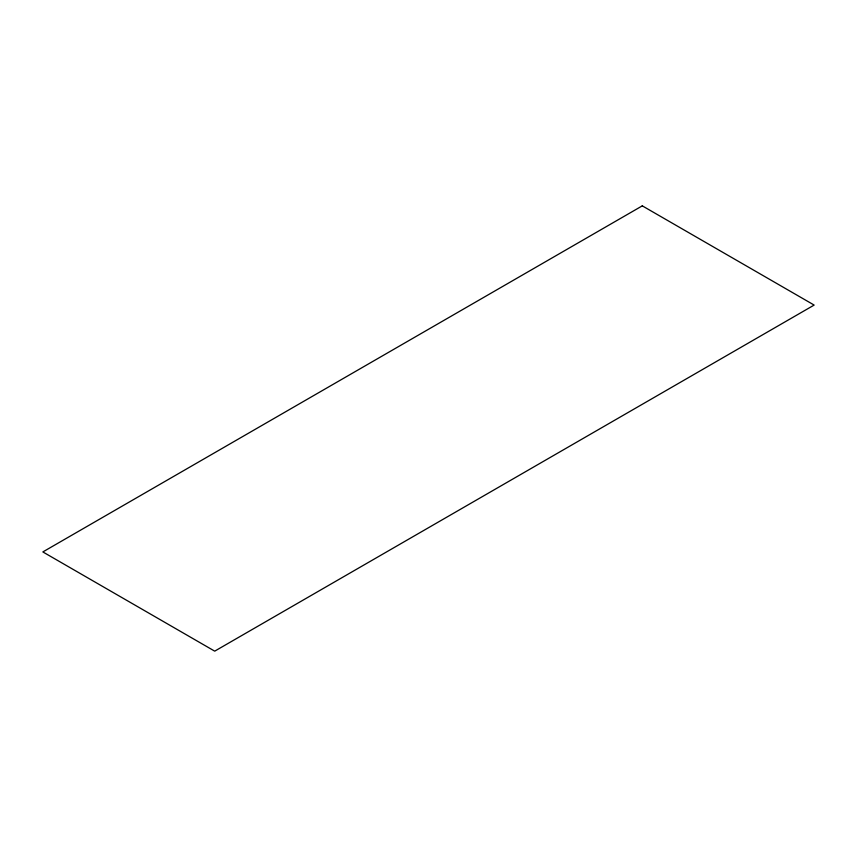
<?xml version="1.0" encoding="UTF-8"?>
<svg xmlns="http://www.w3.org/2000/svg" width="857" height="857" viewBox="0 0 857 857"><rect width="100%" height="100%" fill="white"/><g stroke="black" fill="none" stroke-linecap="round" stroke-linejoin="round"><path stroke-width="1.29" d="M642.289 205.851L42.85 551.929L214.711 651.149L814.15 305.071L642.289 205.851"/></g></svg>
